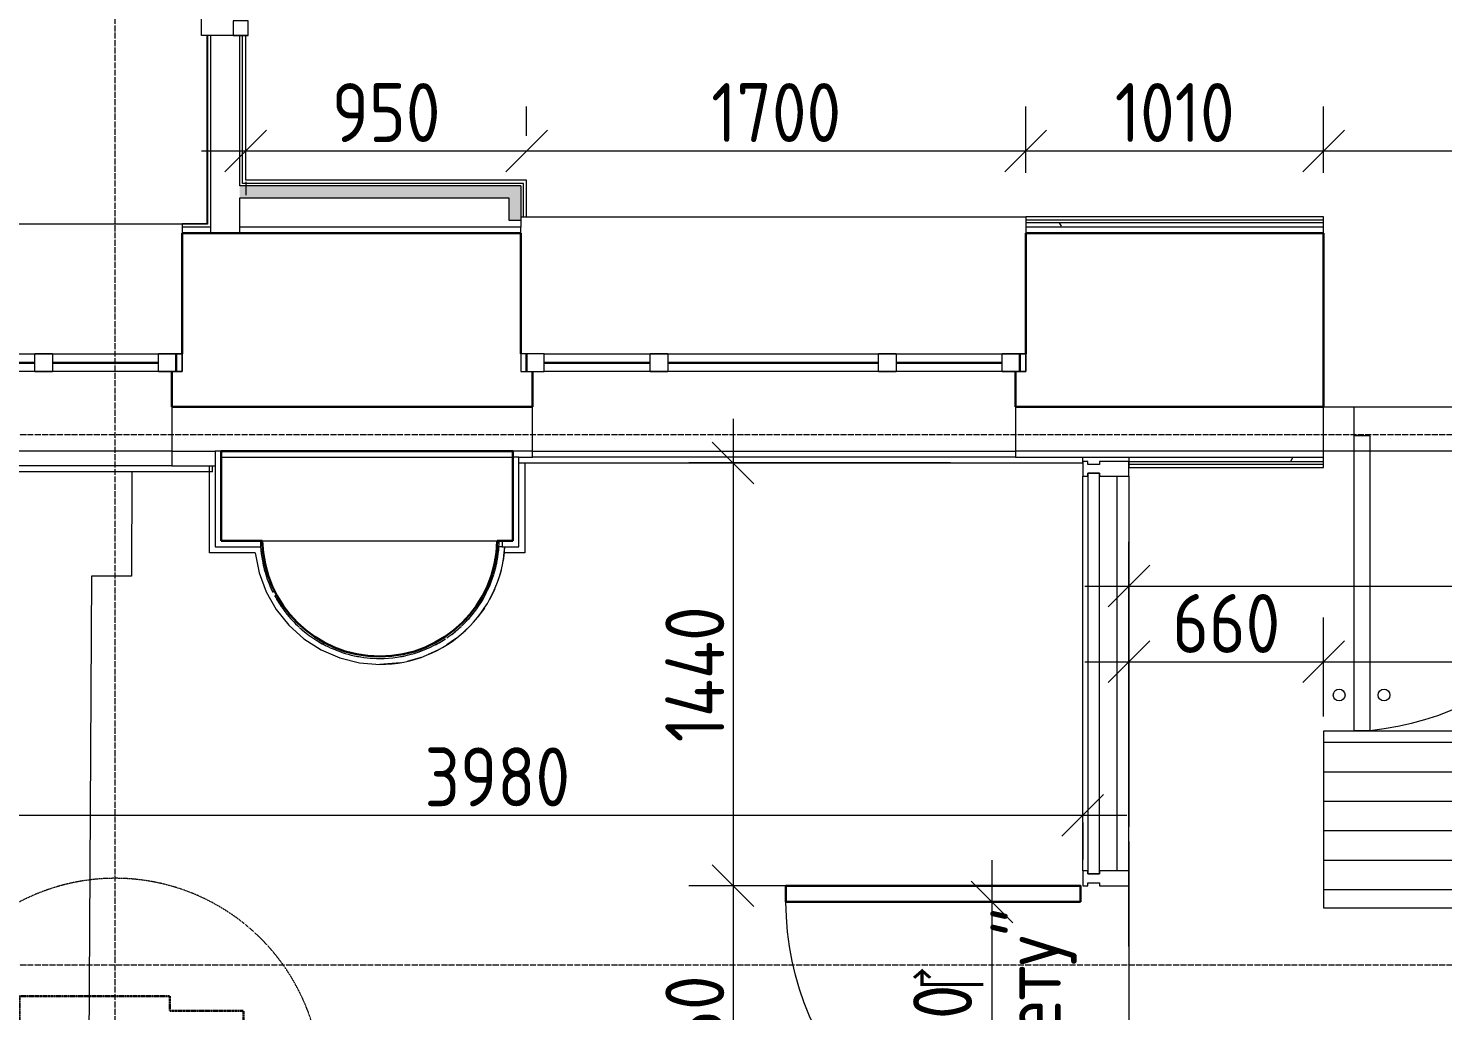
# Model space of a CAD drawing. Header units: millimetres. Extents: x 504091 to 2165846, y 135022 to 442887.
# Drawn here: x 1028373 to 1033176, y 327539 to 330873 of the extents above; entities that cross this region are included whole.
import ezdxf

# ---------------------------------------------------------------- set-up
doc = ezdxf.new("R2010")
doc.units = ezdxf.units.MM
for name, pattern in [('200_ШТРИХ__ш1_п0_6_', [1.6, 1, -0.6]), ('ADSK_Линия сетки', [25, 20, -2.5, 0, -2.5]), ('осеваяX2', [4, 2.5, -0.5, 0.5, -0.5])]:
    doc.linetypes.add(name, pattern=pattern)
doc.layers.get('Defpoints').update_dxf_attribs({"color": 255})
for name, color, linetype, lineweight in [('_ Окна', 7, 'Continuous', 30), ('Витраж', 7, 'Continuous', 9), ('Двери', 7, 'Continuous', 20), ('Колонны', 7, 'Continuous', 18), ('Мебель', 7, 'Continuous', 18), ('Окна', 7, 'Continuous', 18), ('Оси', 165, 'осеваяX2', 13), ('Панели витража', 7, 'Continuous', 9), ('Перекрытие', 7, 'Continuous', 18), ('размеры', 7, 'Continuous', 9), ('Стены внутренние', 7, 'Continuous', 18), ('Стены наружные', 7, 'Continuous', 18), ('Стены несущие', 7, 'Continuous', 30), ('Стены отделка', 7, 'Continuous', 30), ('Стены разрез', 7, 'Continuous', 35), ('Стены штриховка', 7, 'Continuous', 18), ('Узлы', 7, 'Continuous', 18)]:
    doc.layers.add(name, color=color, linetype=linetype, lineweight=lineweight)
doc.layers.add('ВСПОМОГАТЕЛЬНЫЙ', color=52, linetype='Continuous', lineweight=5, plot=False)
doc.layers.add('Линии', color=7, linetype='Continuous', lineweight=9, true_color=0x00a600)
doc.styles.add('GOST Common_1', font='GOST_Common.ttf', dxfattribs={"width": 0.9, "height": 250})
doc.styles.add('GOST Common_6', font='GOST_Common.ttf', dxfattribs={"width": 0.9, "height": 200})
doc.dimstyles.new('ADSK_Основной_2_5_мм_Округление_до_10_мм', dxfattribs={"dimscale": 304.8, "dimtxt": 251.428749, "dimasz": 0.463911, "dimexe": 0.492126, "dimexo": 0.492126, "dimgap": 0.098425, "dimtad": 1, "dimdec": 0, "dimrnd": 10, "dimdsep": 46, "dimtxsty": 'GOST Common_1', "dimblk1": 'OBLIQUE', "dimblk2": 'OBLIQUE', "dimsah": 1, "dimcen": 0.09, "dimdle": 0.492126, "dimazin": 2, "dimtfac": 1, "dimtdec": 4, "dimtix": 1, "dimtmove": 0, "dimatfit": 3, "dimfxl": 0, "dimtvp": 1, "dimtolj": 1, "dimtzin": 0, "dimlwd": 20, "dimlwe": 20, "dimarcsym": 0})
pattern_1 = [(0, (1010619.09, 327699.98), (406.4, 101.6), [33.528, -271.272, 33.528, -271.272, -1625.6]), (0, (1010619.09, 327699.98), (406.4, 101.6), [-609.6, 33.528, -576.072, 33.528, -271.272, -711.2]), (0, (1010619.09, 327699.98), (406.4, 101.6), [-1524, 33.528, -169.672, 33.528, -474.472]), (120, (1010771.49, 327750.78), (-291.18818, 301.15272), [33.528, -271.272, 33.528, -271.272, -1625.6]), (120, (1010771.49, 327750.78), (-291.18818, 301.15272), [-609.6, 33.528, -576.072, 33.528, -271.272, -711.2]), (120, (1010771.49, 327750.78), (-291.18818, 301.15272), [-1524, 33.528, -169.672, 33.528, -474.472]), (240, (1010822.29, 327953.98), (-115.21182, -402.75272), [33.528, -271.272, 33.528, -271.272, -1625.6]), (240, (1010822.29, 327953.98), (-115.21182, -402.75272), [-609.6, 33.528, -576.072, 33.528, -271.272, -711.2]), (240, (1010822.29, 327953.98), (-115.21182, -402.75272), [-1524, 33.528, -169.672, 33.528, -474.472])]

# ---------------------------------------------------------------- blocks, each defined once
blk = doc.blocks.new('Прямоугольный импост - Импост структурный с накладкой - 160мм-6453484-План 1-го этажа')
at = {"layer": 'Витраж', "lineweight": 18}
for p, q in [((0, 17), (-50, 17)), ((-50, 17), (-50, 0)), ((-50, 0), (-40, 0)), ((-40, 0), (-40, -40)), ((-10, -40), (-10, 0)), ((-10, 0), (0, 0)), ((0, 0), (0, 17)), ((-40, -40), (-50, -40)), ((-50, -40), (-50, -140)), ((0, -40), (-10, -40)), ((0, -140), (0, -40)), ((-50, -140), (0, -140))]:
    blk.add_line(p, q, dxfattribs=at)
blk = doc.blocks.new('Прямоугольный импост - Импост структурный с накладкой - 160мм-6453342-План 1-го этажа')
at = {"layer": 'Витраж', "lineweight": 18}
for p, q in [((-25, 0), (-25, 17)), ((-25, 17), (25, 17)), ((-15, 0), (-25, 0)), ((-15, -40), (-15, 0)), ((25, 0), (15, 0)), ((15, 0), (15, -40)), ((25, 17), (25, 0)), ((-25, -140), (-25, -40)), ((-25, -40), (-15, -40)), ((15, -40), (25, -40)), ((25, -40), (25, -140)), ((25, -140), (-25, -140))]:
    blk.add_line(p, q, dxfattribs=at)
blk = doc.blocks.new('Колонны 8 - Колонны 1-1075542-План 1-го этажа')
at = {"layer": 'Колонны'}
for start, end in [(83.5389, 89.0777), (74.1999, 78.3065), (64.8943, 69.0247), (55.6041, 59.7318), (46.3241, 50.4218), (37.0511, 41.0833), (27.7832, 31.6917), (18.5193, 22.1831), (9.2582, 12.3214), (347.6786, 350.7418), (337.8169, 341.4807), (328.3083, 332.2168), (318.9167, 322.9489), (309.5782, 313.6759), (300.2682, 304.3959), (281.6935, 285.8001), (290.9753, 295.1057), (270.9223, 276.4611)]:
    blk.add_arc((19403.5, -2154.7), 405.5, start, end, dxfattribs=at)
at = {"layer": 'Стены разрез', "lineweight": 30}
for start, end in [(0, 89.0624), (270.9376, 0)]:
    blk.add_arc((19403.5, -2154.7), 398.9, start, end, dxfattribs=at)
blk = doc.blocks.new('FRT_2D_Символ _разворот МГН_1 - D1_4_Символ доступности разворота МГН _360__-V39-План 1-го этажа')
at = {"layer": 'Мебель', "color": 98, "linetype": '200_ШТРИХ__ш1_п0_6_', "lineweight": 30, "true_color": 0x004000}
for p, q in [((-300, 325.4), (-300, -185.8)), ((-300, 325.4), (-200, 325.4)), ((-200, 195.4), (-200, 325.4)), ((200, 325.4), (300, 325.4)), ((200, 195.4), (200, 325.4)), ((300, 325.4), (300, -185.8)), ((-200, 195.4), (200, 195.4)), ((-300, -185.8), (-250, -185.8)), ((-250, -185.8), (-250, -435.8)), ((300, -185.8), (250, -185.8)), ((250, -185.8), (250, -435.8)), ((-200, -435.8), (-250, -435.8)), ((-200, -435.8), (-200, -645.8)), ((200, -435.8), (250, -435.8)), ((200, -435.8), (200, -645.8)), ((-200, -645.8), (200, -645.8))]:
    blk.add_line(p, q, dxfattribs=at)
at = {"layer": 'Мебель'}
for p, q in [((0, 60.4), (0, -59.6)), ((-65, 0), (65, 0))]:
    blk.add_line(p, q, dxfattribs=at)
at = {"layer": 'Мебель', "color": 1, "linetype": '200_ШТРИХ__ш1_п0_6_', "lineweight": 9, "true_color": 0xff0000}
for start, end in [(74.5439, 360), (360, 68.7946)]:
    blk.add_arc((0, 0), 700, start, end, dxfattribs=at)
blk = doc.blocks.new('окно трехпол с фрамугой - 1675-2150_h___нов_ ок16-2116637-План 1-го этажа')
at = {"layer": '_ Окна', "lineweight": 18}
for p, q in [((-857.5, 115), (-857.5, 175)), ((-857.5, 175), (-777.5, 175)), ((-777.5, 175), (-777.5, 115)), ((-417.5, 115), (-417.5, 175)), ((-417.5, 175), (-357.5, 175)), ((-357.5, 175), (-357.5, 115)), ((357.5, 115), (357.5, 175)), ((357.5, 175), (417.5, 175)), ((417.5, 175), (417.5, 115)), ((777.5, 175), (777.5, 115)), ((857.5, 175), (777.5, 175)), ((857.5, 115), (857.5, 175)), ((-777.5, 115), (-857.5, 115)), ((-357.5, 115), (-417.5, 115)), ((417.5, 115), (357.5, 115)), ((777.5, 115), (857.5, 115))]:
    blk.add_line(p, q, dxfattribs=at)
at = {"layer": '_ Окна'}
for p, q in [((-837.5, 115), (-837.5, 175)), ((-777.5, 145), (-417.5, 145)), ((-357.5, 145), (357.5, 145)), ((417.5, 145), (777.5, 145)), ((837.5, 115), (837.5, 175))]:
    blk.add_line(p, q, dxfattribs=at)
at = {"layer": 'Окна'}
for p, q in [((-857.5, 175), (-857.5, 115)), ((-777.5, 175), (-857.5, 175)), ((-777.5, 175), (-417.5, 175)), ((-357.5, 175), (-417.5, 175)), ((-357.5, 175), (357.5, 175)), ((417.5, 175), (357.5, 175)), ((417.5, 175), (777.5, 175)), ((857.5, 175), (777.5, 175)), ((857.5, 115), (857.5, 175)), ((-857.5, 115), (-777.5, 115)), ((-417.5, 115), (-777.5, 115)), ((-417.5, 115), (-357.5, 115)), ((357.5, 115), (-357.5, 115)), ((357.5, 115), (417.5, 115)), ((777.5, 115), (417.5, 115)), ((777.5, 115), (857.5, 115))]:
    blk.add_line(p, q, dxfattribs=at)
blk = doc.blocks.new('окно трехпол с фрамугой - 1675-2150_h___нов_ ок30-2368607-План 1-го этажа')
at = {"layer": '_ Окна', "lineweight": 18}
for p, q in [((-857.5, 115), (-857.5, 175)), ((-857.5, 175), (-777.5, 175)), ((-777.5, 175), (-777.5, 115)), ((-417.5, 115), (-417.5, 175)), ((-417.5, 175), (-357.5, 175)), ((-357.5, 175), (-357.5, 115)), ((357.5, 115), (357.5, 175)), ((357.5, 175), (417.5, 175)), ((417.5, 175), (417.5, 115)), ((777.5, 175), (777.5, 115)), ((857.5, 175), (777.5, 175)), ((857.5, 115), (857.5, 175)), ((-777.5, 115), (-857.5, 115)), ((-357.5, 115), (-417.5, 115)), ((417.5, 115), (357.5, 115)), ((777.5, 115), (857.5, 115))]:
    blk.add_line(p, q, dxfattribs=at)
at = {"layer": '_ Окна'}
for p, q in [((-837.5, 115), (-837.5, 175)), ((-777.5, 145), (-417.5, 145)), ((-357.5, 145), (357.5, 145)), ((417.5, 145), (777.5, 145)), ((837.5, 115), (837.5, 175))]:
    blk.add_line(p, q, dxfattribs=at)
at = {"layer": 'Окна'}
for p, q in [((-857.5, 175), (-857.5, 115)), ((-777.5, 175), (-857.5, 175)), ((-777.5, 175), (-417.5, 175)), ((-357.5, 175), (-417.5, 175)), ((-357.5, 175), (357.5, 175)), ((417.5, 175), (357.5, 175)), ((417.5, 175), (777.5, 175)), ((857.5, 175), (777.5, 175)), ((857.5, 115), (857.5, 175)), ((-857.5, 115), (-777.5, 115)), ((-417.5, 115), (-777.5, 115)), ((-417.5, 115), (-357.5, 115)), ((357.5, 115), (-357.5, 115)), ((357.5, 115), (417.5, 115)), ((777.5, 115), (417.5, 115)), ((777.5, 115), (857.5, 115))]:
    blk.add_line(p, q, dxfattribs=at)
blk = doc.blocks.new('Прямоугольный импост - 50х50 мм-6103835-План 1-го этажа')
at = {"layer": 'Витраж', "lineweight": 18}
for p, q in [((-50, 25), (0, 25)), ((-50, -25), (-50, 25)), ((0, 25), (0, -25)), ((0, -25), (-50, -25))]:
    blk.add_line(p, q, dxfattribs=at)
blk = doc.blocks.new('_Oblique')
at = {"color": 0, "linetype": 'ByBlock', "lineweight": -2}
blk.add_line((-0.5, -0.5), (0.5, 0.5), dxfattribs=at)
blk = doc.blocks.new('*D966')
at = {"layer": 'Defpoints', "color": 0, "lineweight": 20, "transparency": 16777216}
for p in [(1031646.2, 327908.2), (1031945.9, 327908.2), (1031945.9, 326908.2)]:
    blk.add_point(p, dxfattribs=at)
at = {"layer": 'размеры', "color": 0, "transparency": 16777216}
for p, q in [((1031646.2, 327908.2), (1031646.2, 328049.6)), ((1031795.9, 327908.2), (1031496.2, 327908.2)), ((1031646.2, 326908.2), (1031646.2, 327908.2)), ((1031795.9, 326908.2), (1031496.2, 326908.2)), ((1031646.2, 326908.2), (1031646.2, 326766.8))]:
    blk.add_line(p, q, dxfattribs=at)
at = {"layer": 'размеры', "color": 0, "transparency": 16777216, "xscale": 141.4, "yscale": 141.4, "zscale": 141.4}
for p, rotation in [((1031646.2, 327908.2), 270), ((1031646.2, 326908.2), 90)]:
    blk.add_blockref('_Oblique', p, dxfattribs=dict(at, rotation=rotation))
at = {"layer": 'размеры', "color": 0, "lineweight": 20, "transparency": 16777216, "char_height": 200, "width": 1564.824, "attachment_point": 5, "rotation": 90, "style": 'GOST Common_6'}
for s, insert in [('\\A1;"в свету"}', (1031806.2, 327408.2)), ('\\A1;1000{\\fArial|b0|i0|c0|p34;\u200e', (1031497.4, 327408.2))]:
    blk.add_mtext(s, dxfattribs=dict(at, insert=insert))
blk = doc.blocks.new('*D969')
at = {"layer": 'Defpoints', "color": 0, "lineweight": 20, "transparency": 16777216}
for p in [(1038230.9, 328980.3), (1038230.9, 328646.5), (1032110.9, 327606.2)]:
    blk.add_point(p, dxfattribs=at)
at = {"layer": 'размеры', "color": 0, "transparency": 16777216}
for p, q in [((1032110.9, 327756.2), (1032110.9, 329130.3)), ((1038230.9, 328796.5), (1038230.9, 329130.3)), ((1031960.9, 328980.3), (1038380.9, 328980.3))]:
    blk.add_line(p, q, dxfattribs=at)
at = {"layer": 'размеры', "color": 0, "transparency": 16777216, "xscale": 141.4, "yscale": 141.4, "zscale": 141.4, "rotation": 180}
blk.add_blockref('_Oblique', (1032110.9, 328980.3), dxfattribs=at)
at = {"layer": 'размеры', "color": 0, "transparency": 16777216, "xscale": 141.4, "yscale": 141.4, "zscale": 141.4}
blk.add_blockref('_Oblique', (1038230.9, 328980.3), dxfattribs=at)
at = {"layer": 'размеры', "color": 0, "lineweight": 20, "transparency": 16777216, "char_height": 200, "width": 1564.824, "attachment_point": 5, "style": 'GOST Common_6'}
for s, insert in [('\\A1;6120{\\fArial|b0|i0|c204|p34;\u200e', (1035170.9, 329129.1)), ('\\A1;}', (1035170.9, 328850.3))]:
    blk.add_mtext(s, dxfattribs=dict(at, insert=insert))
blk = doc.blocks.new('AC_ДверьВитражная_Однопольная_Алюминиевая - Остекленная Левая-6453477-План 1-го этажа')
at = {"layer": 'Двери', "lineweight": 30}
blk.add_line((395.3, -0.4), (395.3, -1000.4), dxfattribs=at)
blk.add_lwpolyline([(395.3, -1000.4), (450.3, -1000.4), (450.3, -0.4), (395.3, -0.4)], dxfattribs=at)
at = {"layer": 'Двери'}
blk.add_arc((402.5, 6.8), 1007.2, 180.4096, 269.5904, dxfattribs=at)
blk = doc.blocks.new('*D984')
at = {"layer": 'Defpoints', "color": 0, "lineweight": 20, "transparency": 16777216}
for p in [(1032772, 328723.2), (1032110.9, 328444.8), (1032772, 328387.9)]:
    blk.add_point(p, dxfattribs=at)
at = {"layer": 'размеры', "color": 0, "transparency": 16777216}
for p, q in [((1032110.9, 328594.8), (1032110.9, 328873.2)), ((1032772, 328537.9), (1032772, 328873.2)), ((1031960.9, 328723.2), (1032922, 328723.2))]:
    blk.add_line(p, q, dxfattribs=at)
at = {"layer": 'размеры', "color": 0, "transparency": 16777216, "xscale": 141.4, "yscale": 141.4, "zscale": 141.4, "rotation": 180}
blk.add_blockref('_Oblique', (1032110.9, 328723.2), dxfattribs=at)
at = {"layer": 'размеры', "color": 0, "transparency": 16777216, "xscale": 141.4, "yscale": 141.4, "zscale": 141.4}
blk.add_blockref('_Oblique', (1032772, 328723.2), dxfattribs=at)
at = {"layer": 'размеры', "color": 0, "lineweight": 20, "transparency": 16777216, "insert": (1032441.4, 328853.2), "char_height": 200, "attachment_point": 5, "style": 'GOST Common_6'}
blk.add_mtext('\\A1;660', dxfattribs=at)
blk = doc.blocks.new('*D985')
at = {"layer": 'Defpoints', "color": 0, "lineweight": 20, "transparency": 16777216}
for p in [(1034587, 328723.2), (1034587, 328448.9), (1032772, 328387.9)]:
    blk.add_point(p, dxfattribs=at)
at = {"layer": 'размеры', "color": 0, "transparency": 16777216}
for p, q in [((1032772, 328537.9), (1032772, 328873.2)), ((1034587, 328598.9), (1034587, 328873.2)), ((1032622, 328723.2), (1034737, 328723.2))]:
    blk.add_line(p, q, dxfattribs=at)
at = {"layer": 'размеры', "color": 0, "transparency": 16777216, "xscale": 141.4, "yscale": 141.4, "zscale": 141.4, "rotation": 180}
blk.add_blockref('_Oblique', (1032772, 328723.2), dxfattribs=at)
at = {"layer": 'размеры', "color": 0, "transparency": 16777216, "xscale": 141.4, "yscale": 141.4, "zscale": 141.4}
blk.add_blockref('_Oblique', (1034587, 328723.2), dxfattribs=at)
at = {"layer": 'размеры', "color": 0, "lineweight": 20, "transparency": 16777216, "insert": (1033679.5, 328853.2), "char_height": 200, "attachment_point": 5, "style": 'GOST Common_6'}
blk.add_mtext('\\A1;1820', dxfattribs=at)
blk = doc.blocks.new('*D989')
at = {"layer": 'Defpoints', "color": 0, "lineweight": 20, "transparency": 16777216}
for p in [(1029111.6, 330502.3), (1030065.5, 330457.5), (1030065.5, 330358.2)]:
    blk.add_point(p, dxfattribs=at)
at = {"layer": 'размеры', "color": 0, "transparency": 16777216}
for p, q in [((1030065.5, 330508.2), (1030065.5, 330607.5)), ((1028961.6, 330457.5), (1030215.5, 330457.5)), ((1029111.6, 330352.3), (1029111.6, 330307.5))]:
    blk.add_line(p, q, dxfattribs=at)
at = {"layer": 'размеры', "color": 0, "transparency": 16777216, "xscale": 141.4, "yscale": 141.4, "zscale": 141.4, "rotation": 180}
blk.add_blockref('_Oblique', (1029111.6, 330457.5), dxfattribs=at)
at = {"layer": 'размеры', "color": 0, "transparency": 16777216, "xscale": 141.4, "yscale": 141.4, "zscale": 141.4}
blk.add_blockref('_Oblique', (1030065.5, 330457.5), dxfattribs=at)
at = {"layer": 'размеры', "color": 0, "lineweight": 20, "transparency": 16777216, "insert": (1029588.6, 330587.5), "char_height": 200, "attachment_point": 5, "style": 'GOST Common_6'}
blk.add_mtext('\\A1;950', dxfattribs=at)
blk = doc.blocks.new('*D990')
at = {"layer": 'Defpoints', "color": 0, "lineweight": 20, "transparency": 16777216}
for p in [(1031760.5, 330457.5), (1030065.5, 330358.2), (1031760.5, 330233.2)]:
    blk.add_point(p, dxfattribs=at)
at = {"layer": 'размеры', "color": 0, "transparency": 16777216}
for p, q in [((1030065.5, 330508.2), (1030065.5, 330607.5)), ((1031760.5, 330383.2), (1031760.5, 330607.5)), ((1029915.5, 330457.5), (1031910.5, 330457.5))]:
    blk.add_line(p, q, dxfattribs=at)
at = {"layer": 'размеры', "color": 0, "transparency": 16777216, "xscale": 141.4, "yscale": 141.4, "zscale": 141.4, "rotation": 180}
blk.add_blockref('_Oblique', (1030065.5, 330457.5), dxfattribs=at)
at = {"layer": 'размеры', "color": 0, "transparency": 16777216, "xscale": 141.4, "yscale": 141.4, "zscale": 141.4}
blk.add_blockref('_Oblique', (1031760.5, 330457.5), dxfattribs=at)
at = {"layer": 'размеры', "color": 0, "lineweight": 20, "transparency": 16777216, "insert": (1030913, 330587.5), "char_height": 200, "attachment_point": 5, "style": 'GOST Common_6'}
blk.add_mtext('\\A1;1700', dxfattribs=at)
blk = doc.blocks.new('*D991')
at = {"layer": 'Defpoints', "color": 0, "lineweight": 20, "transparency": 16777216}
for p in [(1032772, 330457.5), (1031760.5, 330233.2), (1032772, 330233.2)]:
    blk.add_point(p, dxfattribs=at)
at = {"layer": 'размеры', "color": 0, "transparency": 16777216}
for p, q in [((1031760.5, 330383.2), (1031760.5, 330607.5)), ((1032772, 330383.2), (1032772, 330607.5)), ((1031610.5, 330457.5), (1032922, 330457.5))]:
    blk.add_line(p, q, dxfattribs=at)
at = {"layer": 'размеры', "color": 0, "transparency": 16777216, "xscale": 141.4, "yscale": 141.4, "zscale": 141.4, "rotation": 180}
blk.add_blockref('_Oblique', (1031760.5, 330457.5), dxfattribs=at)
at = {"layer": 'размеры', "color": 0, "transparency": 16777216, "xscale": 141.4, "yscale": 141.4, "zscale": 141.4}
blk.add_blockref('_Oblique', (1032772, 330457.5), dxfattribs=at)
at = {"layer": 'размеры', "color": 0, "lineweight": 20, "transparency": 16777216, "insert": (1032266.3, 330587.5), "char_height": 200, "attachment_point": 5, "style": 'GOST Common_6'}
blk.add_mtext('\\A1;1010', dxfattribs=at)
blk = doc.blocks.new('*D949')
at = {"layer": 'Defpoints', "color": 0, "lineweight": 20, "transparency": 16777216}
for p in [(1034587, 330457.5), (1034587, 330358.2), (1032772, 330233.2)]:
    blk.add_point(p, dxfattribs=at)
at = {"layer": 'размеры', "color": 0, "transparency": 16777216}
for p, q in [((1032772, 330383.2), (1032772, 330607.5)), ((1034587, 330508.2), (1034587, 330607.5)), ((1032622, 330457.5), (1034737, 330457.5))]:
    blk.add_line(p, q, dxfattribs=at)
at = {"layer": 'размеры', "color": 0, "transparency": 16777216, "xscale": 141.4, "yscale": 141.4, "zscale": 141.4, "rotation": 180}
blk.add_blockref('_Oblique', (1032772, 330457.5), dxfattribs=at)
at = {"layer": 'размеры', "color": 0, "transparency": 16777216, "xscale": 141.4, "yscale": 141.4, "zscale": 141.4}
blk.add_blockref('_Oblique', (1034587, 330457.5), dxfattribs=at)
at = {"layer": 'размеры', "color": 0, "lineweight": 20, "transparency": 16777216, "insert": (1033679.5, 330587.5), "char_height": 200, "attachment_point": 5, "style": 'GOST Common_6'}
blk.add_mtext('\\A1;1820', dxfattribs=at)
blk = doc.blocks.new('витражная дверь 1500')
at = {"layer": 'Двери'}
for points in [[(-110, -1000), (-55, -1000), (-55, 0), (-110, 0), (-110, -1000)], [(1500, -650), (1445, -650), (1445, 0), (1500, 0), (1500, -650)]]:
    blk.add_lwpolyline(points, dxfattribs=at)
for centre, radius, start, end in [((-156.3, -3.8), 1001.3, 275.8055, 0.2201), ((1501.3, 3.9), 656.3, 180.3406, 265.0782)]:
    blk.add_arc(centre, radius, start, end, dxfattribs=at)
at = {"layer": 'Линии', "color": 7, "lineweight": 18}
for centre in [(-160, -880), (-7.5, -880)]:
    blk.add_circle(centre, 20, dxfattribs=at)
blk = doc.blocks.new('*D1001')
at = {"layer": 'Defpoints', "color": 0, "lineweight": 20, "transparency": 16777216}
for p in [(1031654.6, 329398.2), (1030766.6, 327963.2), (1031953.9, 327963.2)]:
    blk.add_point(p, dxfattribs=at)
at = {"layer": 'размеры', "color": 0, "transparency": 16777216}
for p, q in [((1030766.6, 329548.2), (1030766.6, 327813.2)), ((1031504.6, 329398.2), (1030616.6, 329398.2)), ((1031803.9, 327963.2), (1030616.6, 327963.2))]:
    blk.add_line(p, q, dxfattribs=at)
at = {"layer": 'размеры', "color": 0, "transparency": 16777216, "xscale": 141.4, "yscale": 141.4, "zscale": 141.4}
for p, rotation in [((1030766.6, 329398.2), 90), ((1030766.6, 327963.2), 270)]:
    blk.add_blockref('_Oblique', p, dxfattribs=dict(at, rotation=rotation))
at = {"layer": 'размеры', "color": 0, "lineweight": 20, "transparency": 16777216, "insert": (1030636.6, 328680.7), "char_height": 200, "attachment_point": 5, "rotation": 90, "style": 'GOST Common_6'}
blk.add_mtext('\\A1;1440', dxfattribs=at)
blk = doc.blocks.new('*D1002')
at = {"layer": 'Defpoints', "color": 0, "lineweight": 20, "transparency": 16777216}
for p in [(1031953.9, 327963.2), (1030766.6, 326908.2), (1031945.9, 326908.2)]:
    blk.add_point(p, dxfattribs=at)
at = {"layer": 'размеры', "color": 0, "transparency": 16777216}
for p, q in [((1030766.6, 328113.2), (1030766.6, 326758.2)), ((1031803.9, 327963.2), (1030616.6, 327963.2)), ((1031795.9, 326908.2), (1030616.6, 326908.2))]:
    blk.add_line(p, q, dxfattribs=at)
at = {"layer": 'размеры', "color": 0, "transparency": 16777216, "xscale": 141.4, "yscale": 141.4, "zscale": 141.4}
for p, rotation in [((1030766.6, 327963.2), 90), ((1030766.6, 326908.2), 270)]:
    blk.add_blockref('_Oblique', p, dxfattribs=dict(at, rotation=rotation))
at = {"layer": 'размеры', "color": 0, "lineweight": 20, "transparency": 16777216, "insert": (1030636.6, 327435.7), "char_height": 200, "attachment_point": 5, "rotation": 90, "style": 'GOST Common_6'}
blk.add_mtext('\\A1;1060', dxfattribs=at)
blk = doc.blocks.new('*D1016')
at = {"layer": 'Defpoints', "color": 0, "lineweight": 20, "transparency": 16777216}
for p in [(1027978.4, 328374.5), (1031953.9, 328327.7), (1031953.9, 328202.4)]:
    blk.add_point(p, dxfattribs=at)
at = {"layer": 'размеры', "color": 0, "transparency": 16777216}
for p, q in [((1027828.4, 328202.4), (1032103.9, 328202.4)), ((1027978.4, 328224.5), (1027978.4, 328052.4)), ((1031953.9, 328177.7), (1031953.9, 328052.4))]:
    blk.add_line(p, q, dxfattribs=at)
at = {"layer": 'размеры', "color": 0, "transparency": 16777216, "xscale": 141.4, "yscale": 141.4, "zscale": 141.4, "rotation": 180}
blk.add_blockref('_Oblique', (1027978.4, 328202.4), dxfattribs=at)
at = {"layer": 'размеры', "color": 0, "transparency": 16777216, "xscale": 141.4, "yscale": 141.4, "zscale": 141.4}
blk.add_blockref('_Oblique', (1031953.9, 328202.4), dxfattribs=at)
at = {"layer": 'размеры', "color": 0, "lineweight": 20, "transparency": 16777216, "insert": (1029966.1, 328332.4), "char_height": 200, "attachment_point": 5, "style": 'GOST Common_6'}
blk.add_mtext('\\A1;3980', dxfattribs=at)

msp = doc.modelspace()

# ---------------------------------------------------------------- hatches: boundary and pattern name
at = {"layer": 'Стены внутренние'}
for points in [[(1030005.5156, 330298.2106), (1030045.5156, 330298.2106), (1030044.5156, 330338.2106), (1029091.5901, 330338.2106), (1029091.5901, 330298.2106), (1029215.9136, 330298.2106)], [(1030005.5156, 330222.2106), (1030045.5156, 330222.2106), (1030044.5156, 330298.2106), (1030005.5156, 330298.2106)]]:
    msp.add_hatch(color=256, dxfattribs=at).paths.add_polyline_path(points)
at = {"layer": 'Стены внутренние', "lineweight": 9}
h = msp.add_hatch(dxfattribs=at)
h.set_pattern_fill('FP_12', color=256, style=0, pattern_type=2)
h.set_pattern_definition(pattern_1)
h.paths.add_polyline_path([(1031760.9624, 330198.2106), (1032844.5149, 330198.2106), (1032844.5149, 330213.2106), (1031760.5156, 330213.2106), (1031760.5156, 330198.2106)])
h = msp.add_hatch(dxfattribs=at)
h.set_pattern_fill('FP_12', color=256, style=0, pattern_type=2)
h.set_pattern_definition(pattern_1)
h.paths.add_polyline_path([(1038230.8574, 329403.2106), (1038230.8574, 329418.2106), (1037517.1517, 329418.2106), (1037517.1517, 329403.2106), (1037705.7448, 329403.2106)])
h.paths.add_polyline_path([(1032772.0149, 329403.2106), (1032772.0149, 329418.2106), (1032110.8574, 329418.2106), (1032110.8574, 329403.2106), (1032382.6715, 329403.2106)])
h.paths.add_polyline_path([(1035549.4295, 329403.2106), (1035702.1517, 329403.2106), (1035702.1517, 329418.2106), (1034587.0149, 329418.2106), (1034587.0149, 329403.2106)])
at = {"layer": 'Узлы', "lineweight": 9}
h = msp.add_hatch(dxfattribs=at)
h.set_pattern_fill('FP_32', color=253, style=0, pattern_type=2)
h.set_pattern_definition([(0, (1010619.09, 327149.98), (0, 100), [])])
h.paths.add_polyline_path([(1034495.0901, 327888.2106), (1034587.0149, 327888.2106), (1034587.0149, 328488.2106), (1032772.0149, 328488.2106), (1032772.0149, 327888.2106), (1034493.8435, 327888.2106)])

# ---------------------------------------------------------------- linework, layer by layer
at = {"layer": 'Витраж'}
for p, q in [((1031953.8574, 328013.2106), (1031953.8574, 329353.3366)), ((1032070.8574, 328013.2106), (1032070.8574, 329353.3366))]:
    msp.add_line(p, q, dxfattribs=at)
at = {"layer": 'ВСПОМОГАТЕЛЬНЫЙ', "color": 1, "ltscale": 0.03}
msp.add_lwpolyline([(1028725.5526, 329368.3051), (1028723.5347, 329013.5409), (1028587.5272, 329013.5409), (1028562.6519, 324640.8787), (1041806.0045, 324754.5907), (1041717.1355, 329350.3014)], dxfattribs=at)
at = {"layer": 'Линии', "color": 253}
msp.add_lwpolyline([(1032772.0149, 327888.2106), (1034587.0149, 327888.2106), (1034587.0149, 328488.2106), (1032772.0149, 328488.2106)], close=True, dxfattribs=at)
at = {"layer": 'Оси', "linetype": 'ADSK_Линия сетки'}
for p, q in [((1028668.6554, 318689.9319), (1028668.6554, 331772.0057)), ((1014992.1169, 329494.979), (1045712.17, 329494.979)), ((1014992.1169, 327694.979), (1042026.7746, 327694.979))]:
    msp.add_line(p, q, dxfattribs=at)
at = {"layer": 'Панели витража', "lineweight": 18}
msp.add_lwpolyline([(1031970.8574, 328003.2106), (1032010.8574, 328003.2106), (1032010.8574, 329363.3366), (1031970.8574, 329363.3366)], close=True, dxfattribs=at)
at = {"layer": 'Перекрытие'}
for p, q in [((1028961.5901, 330848.4691), (1028961.5901, 331723.4691)), ((1032874.5149, 329588.2106), (1034484.5149, 329588.2106)), ((1034484.5149, 329438.104), (1032874.5149, 329438.104)), ((1032110.8574, 329353.3366), (1032110.8574, 328163.2106)), ((1032110.8574, 328113.2106), (1032110.8574, 326933.2106))]:
    msp.add_line(p, q, dxfattribs=at)
msp.add_lwpolyline([(1032772.0149, 329588.2106), (1032874.5149, 329588.2106), (1032874.5149, 329438.104), (1032772.0149, 329438.2106)], close=True, dxfattribs=at)
at = {"layer": 'Стены внутренние'}
for p, q in [((1030045.5156, 330222.2106), (1030045.5156, 330198.2106)), ((1030065.5156, 330233.2106), (1031760.5156, 330233.2106))]:
    msp.add_line(p, q, dxfattribs=at)
at = {"layer": 'Стены наружные'}
for p, q in [((1027180.5198, 330210.2106), (1028895.5198, 330210.2106)), ((1028860.5198, 329438.2106), (1027220.5198, 329438.2106)), ((1030085.5156, 329438.2106), (1031725.5156, 329438.2106)), ((1028860.5198, 329388.2106), (1027220.5198, 329388.2106)), ((1028988.3856, 329093.4066), (1028988.3856, 329388.2106)), ((1028998.3856, 329368.3051), (1028998.3856, 329388.2106)), ((1030059.0901, 329398.2106), (1030059.0901, 329093.4066)), ((1031725.5156, 329418.2106), (1030085.5156, 329418.2106)), ((1028998.3856, 329368.3051), (1027978.3856, 329368.3051)), ((1029982.1216, 329113.4066), (1029971.5818, 329113.4066)), ((1029143.993, 329093.4066), (1028988.3856, 329093.4066)), ((1029989.876, 329093.2931), (1029986.046, 329066.4421)), ((1030059.0901, 329093.4066), (1029989.899, 329093.4066)), ((1029635.7325, 328720.0261), (1029566.946, 328714.4294))]:
    msp.add_line(p, q, dxfattribs=at)
msp.add_lwpolyline([(1030039.0901, 329398.2106), (1031953.8574, 329398.2106), (1031953.8574, 329418.2106)], dxfattribs=at)
at = {"layer": 'Стены наружные', "flags": 128}
for points in [[(1029144.016, 329093.2931), (1029157.0721, 329025.6647), (1029180.9335, 328960.9131), (1029214.9483, 328900.8697), (1029258.222, 328847.1139), (1029309.6166, 328801.0597), (1029367.7806, 328763.9189), (1029431.1843, 328736.6687), (1029498.1595, 328720.0261), (1029566.946, 328714.4294)], [(1029979.1696, 329034.4553), (1029976.8199, 329025.6647), (1029968.2377, 328998.4689)], [(1029956.2385, 328968.1658), (1029952.9584, 328960.9131), (1029939.3778, 328934.1599)], [(1029922.727, 328906.5389), (1029918.9437, 328900.8697), (1029900.2199, 328875.4027)], [(1029879.5471, 328851.2575), (1029875.67, 328847.1139), (1029851.7216, 328823.7835)], [(1029769.1086, 328765.5221), (1029766.1114, 328763.9189), (1029731.0425, 328747.3518)], [(1029827.8728, 328803.8224), (1029824.2754, 328801.0597), (1029794.9897, 328780.7065)], [(1029704.8517, 328737.3969), (1029702.7077, 328736.6687), (1029659.7653, 328724.6824)]]:
    msp.add_lwpolyline(points, dxfattribs=at)
at = {"layer": 'Стены наружные'}
for radius, start, end in [(405.5044, 183.7508415, 197.2103486), (425.5044, 270, 356.4256941), (405.5044, 342.8071399, 356.2491585), (425.5044, 353.7223841, 356.4256941), (405.5044, 197.2398327, 206.6323868), (405.5044, 313.2028311, 342.7601673), (405.5044, 208.1379529, 218.0762194), (405.5044, 218.0802873, 227.5464628), (405.5044, 227.728732, 235.8149049), (405.5044, 304.1173308, 312.968833), (405.5044, 235.9150379, 245.3597767), (405.5044, 245.4638159, 270), (405.5044, 270, 303.4541089)]:
    msp.add_arc((1029566.946, 329139.9338), radius, start, end, dxfattribs=at)
at = {"layer": 'Стены несущие'}
for p, q in [((1028895.5198, 330178.2106), (1028895.5198, 329768.2106)), ((1028895.5198, 330178.2106), (1030045.5156, 330178.2106)), ((1030045.5156, 329768.2106), (1030045.5156, 330178.2106)), ((1031760.5156, 330178.2106), (1031760.5156, 329768.2106)), ((1032772.0149, 330178.2106), (1031760.5156, 330178.2106)), ((1032772.0149, 329588.2106), (1032772.0149, 330178.2106)), ((1028860.5198, 329708.2106), (1028860.5198, 329588.2106)), ((1030085.5156, 329588.2106), (1030085.5156, 329708.2106)), ((1031725.5156, 329708.2106), (1031725.5156, 329588.2106)), ((1030085.5156, 329588.2106), (1028860.5198, 329588.2106)), ((1031725.5156, 329588.2106), (1032772.0149, 329588.2106)), ((1030019.0901, 329438.4066), (1029028.3856, 329438.4066)), ((1029028.3856, 329438.4066), (1029028.3856, 329133.4066)), ((1030019.0901, 329133.4066), (1030019.0901, 329438.4066)), ((1029028.3856, 329133.4066), (1029168.0974, 329133.4066)), ((1029965.7946, 329133.4066), (1030019.0901, 329133.4066))]:
    msp.add_line(p, q, dxfattribs=at)
at = {"layer": 'Стены отделка', "lineweight": 9}
for p, q in [((1029119.5901, 330848.4691), (1028961.5901, 330848.4691)), ((1028979.5901, 330848.4691), (1028979.5901, 330210.2106)), ((1029111.5901, 330358.2106), (1029111.5901, 330848.4691)), ((1030065.5156, 330358.2106), (1029111.5901, 330358.2106)), ((1030065.5156, 330233.2106), (1030065.5156, 330358.2106)), ((1030045.5156, 330338.2106), (1029091.5901, 330338.2106)), ((1029091.5901, 330178.2106), (1029091.5901, 330298.2106)), ((1029091.5901, 330298.2106), (1030005.5156, 330298.2106)), ((1030005.5156, 330298.2106), (1030005.5156, 330222.2106)), ((1030045.5156, 330338.2106), (1030045.5156, 330222.2106)), ((1028895.5198, 330210.2106), (1028895.5198, 330178.2106)), ((1028981.5901, 330210.2106), (1028895.5198, 330210.2106)), ((1030005.5156, 330222.2106), (1030045.5156, 330222.2106)), ((1030045.5156, 330233.2106), (1030065.5156, 330233.2106)), ((1031760.5156, 330233.2106), (1031760.5156, 330178.2106)), ((1032772.0149, 330233.2106), (1031760.5156, 330233.2106)), ((1032772.0149, 330178.2106), (1032772.0149, 330233.2106)), ((1028991.5901, 330198.2106), (1028895.5198, 330198.2106)), ((1030045.5156, 330198.2106), (1029091.5901, 330198.2106)), ((1030045.5156, 330178.2106), (1030045.5156, 330198.2106)), ((1028860.5198, 329588.2106), (1028860.5198, 329388.2106)), ((1030085.5156, 329418.2106), (1030085.5156, 329588.2106)), ((1031725.5156, 329588.2106), (1031725.5156, 329418.2106)), ((1032772.0149, 329383.2106), (1032772.0149, 329588.2106)), ((1030085.5156, 329438.2106), (1029008.3856, 329438.2106)), ((1029008.3856, 329438.2106), (1029008.3856, 329113.4066)), ((1032772.0149, 329438.2106), (1031725.5156, 329438.2106)), ((1028860.5198, 329388.2106), (1029008.3856, 329388.2106)), ((1029028.3856, 329418.2106), (1030019.0901, 329418.2106)), ((1030039.0901, 329418.2106), (1030085.5156, 329418.2106)), ((1030039.0901, 329113.4066), (1030039.0901, 329418.2106)), ((1031725.5156, 329418.2106), (1031960.0901, 329418.2106)), ((1032110.8574, 329418.2106), (1032110.8574, 329383.2106)), ((1032110.8574, 329383.2106), (1032772.0149, 329383.2106)), ((1029008.3856, 329113.4066), (1029162.3101, 329113.4066)), ((1029982.1216, 329133.4066), (1029982.1216, 329113.4066)), ((1029982.1216, 329113.4066), (1030039.0901, 329113.4066))]:
    msp.add_line(p, q, dxfattribs=at)
msp.add_arc((1029566.946, 329139.9338), 405.5044, 180.9223014, 183.7508415, dxfattribs=at)
at = {"layer": 'Стены штриховка'}
for p, q in [((1028981.5901, 330848.4691), (1028981.5901, 330208.2106)), ((1028991.5901, 330848.4691), (1028991.5901, 330178.2106)), ((1029091.5901, 330338.2106), (1029091.5901, 330848.4691)), ((1029100.5901, 330347.2106), (1029100.5901, 330848.4691)), ((1030054.5156, 330347.2106), (1029100.5901, 330347.2106)), ((1030054.5156, 330233.2106), (1030054.5156, 330347.2106)), ((1028981.5901, 330208.2106), (1028895.5198, 330208.2106)), ((1032772.0149, 330222.2106), (1031760.5156, 330222.2106)), ((1032772.0149, 330213.2106), (1031760.5156, 330213.2106)), ((1032772.0149, 330198.2106), (1031760.5156, 330198.2106)), ((1028860.5198, 329438.2106), (1029008.3856, 329438.2106)), ((1030039.0901, 329418.2106), (1030019.0901, 329418.2106)), ((1031960.0901, 329418.2106), (1032772.0149, 329418.2106)), ((1032110.8574, 329403.2106), (1032772.0149, 329403.2106)), ((1032110.8574, 329394.2106), (1032772.0149, 329394.2106)), ((1029168.0974, 329133.4066), (1029965.7946, 329133.4066))]:
    msp.add_line(p, q, dxfattribs=at)

# ---------------------------------------------------------------- block references
at = {"layer": 'Витраж', "extrusion": (0, 0, -1), "rotation": 270.0000000000001}
for name, p in [('Прямоугольный импост - 50х50 мм-6103835-План 1-го этажа', (-1029094.5901, 330848.4691)), ('Прямоугольный импост - Импост структурный с накладкой - 160мм-6453342-План 1-го этажа', (-1031970.8574, 327988.2106))]:
    msp.add_blockref(name, p, dxfattribs=at)
at = {"layer": 'Витраж', "rotation": 89.99999999999987}
msp.add_blockref('Прямоугольный импост - Импост структурный с накладкой - 160мм-6453484-План 1-го этажа', (1031970.8574, 329403.3366), dxfattribs=at)
at = {"layer": 'ВСПОМОГАТЕЛЬНЫЙ', "color": 1}
msp.add_blockref('витражная дверь 1500', (1032984.5149, 329490.2106), dxfattribs=at)
at = {"layer": 'Двери', "color": 8, "true_color": 0x7f7f7f, "xscale": -1, "rotation": 270.0000000000001}
msp.add_blockref('AC_ДверьВитражная_Однопольная_Алюминиевая - Остекленная Левая-6453477-План 1-го этажа', (1031946.2362, 327512.921), dxfattribs=at)
at = {"layer": 'Колонны', "rotation": 270.0000000000001}
msp.add_blockref('Колонны 8 - Колонны 1-1075542-План 1-го этажа', (1031721.6464, 348543.4748), dxfattribs=at)
at = {"layer": 'Мебель', "color": 1, "true_color": 0xff0000, "rotation": 89.9999999999995}
msp.add_blockref('FRT_2D_Символ _разворот МГН_1 - D1_4_Символ доступности разворота МГН _360__-V39-План 1-го этажа', (1028668.6554, 327288.2106), dxfattribs=at)
at = {"layer": 'Окна', "rotation": 180}
for name, p in [('окно трехпол с фрамугой - 1675-2150_h___нов_ ок30-2368607-План 1-го этажа', (1028038.0198, 329883.2106)), ('окно трехпол с фрамугой - 1675-2150_h___нов_ ок16-2116637-План 1-го этажа', (1030903.0156, 329883.2106))]:
    msp.add_blockref(name, p, dxfattribs=at)

# ---------------------------------------------------------------- dimensions: what is measured, and where the dimension line sits
at = {"layer": 'размеры', "lineweight": 20}
for base, p1, p2, picture, middle in [((1030065.5156, 330457.5495), (1029111.5901, 330502.3103), (1030065.5156, 330358.2106), '*D989', (1029588.5528, 330587.5495)), ((1031760.5156, 330457.5495), (1030065.5156, 330358.2106), (1031760.5156, 330233.2106), '*D990', (1030913.0156, 330587.5495)), ((1032772.0149, 330457.5495), (1031760.5156, 330233.2106), (1032772.0149, 330233.2106), '*D991', (1032266.2652, 330587.5495)), ((1034587.0149, 330457.5495), (1032772.0149, 330233.2106), (1034587.0149, 330358.2106), '*D949', (1033679.5149, 330587.5495)), ((1032772.0149, 328723.2124), (1032110.8574, 328444.7926), (1032772.0149, 328387.907), '*D984', (1032441.4361, 328853.2124)), ((1034587.0149, 328723.2124), (1032772.0149, 328387.907), (1034587.0149, 328448.91), '*D985', (1033679.5149, 328853.2124)), ((1031953.8574, 328202.3599), (1027978.3856, 328374.5438), (1031953.8574, 328327.7438), '*D1016', (1029966.1215, 328332.3599))]:
    dim = msp.add_linear_dim(base=base, p1=p1, p2=p2, dimstyle='ADSK_Основной_2_5_мм_Округление_до_10_мм', override={"dimtxt": 230, "dimpost": '<>', "dimtxsty": 'GOST Common_6', "dimfxl": 1618.654565, "dimlwd": 65535, "dimlwe": 65535}, dxfattribs=at)
    dim.commit()
    dim.dimension.update_dxf_attribs({"geometry": picture, "text_midpoint": middle})
for base, p1, p2, picture, middle in [((1030766.5836, 327963.2106), (1031654.6121, 329398.2106), (1031953.8574, 327963.2106), '*D1001', (1030636.5836, 328680.7106)), ((1030766.5836, 326908.2106), (1031953.8574, 327963.2106), (1031945.8574, 326908.2106), '*D1002', (1030636.5836, 327435.7106))]:
    dim = msp.add_linear_dim(base=base, p1=p1, p2=p2, angle=90, dimstyle='ADSK_Основной_2_5_мм_Округление_до_10_мм', override={"dimtxt": 230, "dimpost": '<>', "dimtxsty": 'GOST Common_6', "dimfxl": 1618.654565, "dimlwd": 65535, "dimlwe": 65535}, dxfattribs=at)
    dim.commit()
    dim.dimension.update_dxf_attribs({"geometry": picture, "text_midpoint": middle})
dim = msp.add_linear_dim(base=(1038230.8574, 328980.3279), p1=(1032110.8574, 327606.2204), p2=(1038230.8574, 328646.4631), text='6120{\\fArial|b0|i0|c204|p34;\u200e\\X}', dimstyle='ADSK_Основной_2_5_мм_Округление_до_10_мм', override={"dimtxt": 230, "dimpost": '<>', "dimtxsty": 'GOST Common_6', "dimfxl": 1618.654565, "dimlwd": 65535, "dimlwe": 65535}, dxfattribs=at)
dim.commit()
dim.dimension.update_dxf_attribs({"geometry": '*D969', "text_midpoint": (1035170.8574, 328980.3279)})
dim = msp.add_linear_dim(base=(1031646.2019, 327908.2106), p1=(1031945.8574, 326908.2106), p2=(1031945.8574, 327908.2106), angle=90, text='1000{\\fArial|b0|i0|c0|p34;\u200e\\X"в свету"}', dimstyle='ADSK_Основной_2_5_мм_Округление_до_10_мм', override={"dimtxt": 230, "dimpost": '<>', "dimtxsty": 'GOST Common_6', "dimfxl": 1575.566073, "dimlwd": 65535, "dimlwe": 65535}, dxfattribs=at)
dim.commit()
dim.dimension.update_dxf_attribs({"geometry": '*D966', "text_midpoint": (1031646.2019, 327408.2106)})

doc.saveas('drawing.dxf')
